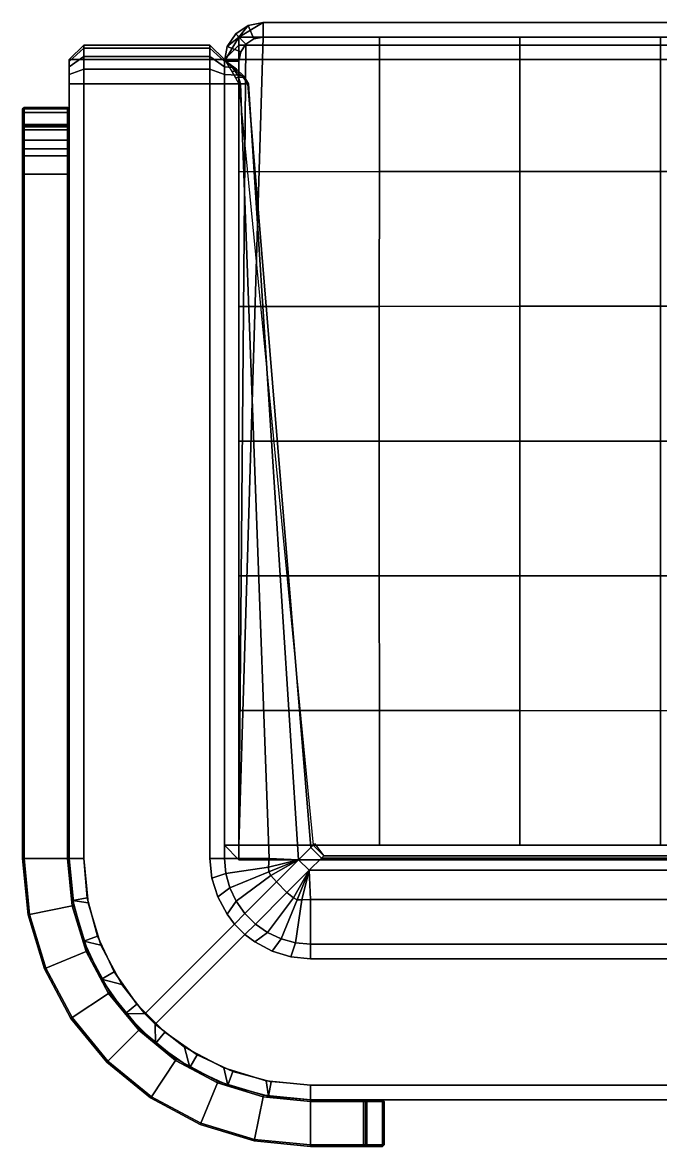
# Model space of a CAD drawing. Header units: metres. Extents: x 270 to 916, y 105 to 559.
# Drawn here: x 315.89 to 332.34, y 170.08 to 199.06 of the extents above; entities that cross this region are included whole.
import ezdxf

# ---------------------------------------------------------------- set-up
doc = ezdxf.new("R2010")
doc.units = ezdxf.units.M
doc.header["$MEASUREMENT"] = 0
for name, color, linetype in [('Furniture', 30, 'Continuous'), ('Seat-Cushion', 41, 'Continuous'), ('Seat-Frame', 254, 'Continuous')]:
    doc.layers.add(name, color=color, linetype=linetype)

# ---------------------------------------------------------------- blocks, each defined once
blk = doc.blocks.new('Chair')
at = {"layer": 'Seat-Cushion'}
for points, invisible_edges in [([(-7.066, 14.862, 4.414), (-7.066, -14.875, 4.414), (-8.081, -14.786, 4.414), (-8.081, 14.773, 4.414)], 5), ([(13.532, 14.862, 4.414), (13.532, -14.875, 4.414), (-7.066, -14.875, 4.414), (-7.066, 14.862, 4.414)], 4), ([(-9.065, 14.509, 4.414), (-9.065, -14.522, 4.414), (-9.989, -14.092, 4.414), (-9.989, 14.079, 4.414)], 5), ([(-8.081, 14.773, 4.414), (-8.081, -14.786, 4.414), (-9.065, -14.522, 4.414), (-9.065, 14.509, 4.414)], 5), ([(-9.989, 14.079, 4.414), (-9.989, -14.092, 4.414), (-10.823, -13.507, 4.414), (-10.823, 13.494, 4.414)], 5), ([(-10.823, 13.494, 4.414), (-10.823, -13.507, 4.414), (-11.544, -12.787, 4.414), (-11.544, 12.774, 4.414)], 5), ([(-11.544, 12.774, 4.414), (-11.544, -12.787, 4.414), (-12.128, -11.952, 4.414), (-12.128, 11.939, 4.414)], 5), ([(-12.128, 11.939, 4.414), (-12.128, -11.952, 4.414), (-12.559, -11.029, 4.414), (-12.559, 11.016, 4.414)], 5), ([(-12.559, 11.016, 4.414), (-12.559, -11.029, 4.414), (-12.822, -10.045, 4.414), (-12.822, 10.031, 4.414)], 5), ([(-12.911, -9.03, 27.511), (-9.648, -9.031, 27.511), (-9.648, 9.017, 27.511), (-12.911, 9.016, 27.511)], 5), ([(-12.911, -9.03, 27.511), (-12.799, -10.17, 27.511), (-9.598, -9.534, 27.511), (-9.648, -9.031, 27.511)], 10), ([(-12.799, -10.17, 27.511), (-12.466, -11.267, 27.511), (-9.45, -10.019, 27.511), (-9.598, -9.534, 27.511)], 10), ([(-12.466, -11.267, 27.511), (-11.926, -12.277, 27.511), (-9.212, -10.466, 27.511), (-9.45, -10.019, 27.511)], 10), ([(-11.926, -12.277, 27.511), (-11.332, -13.03, 27.511), (-9.024, -10.725, 27.511), (-9.212, -10.466, 27.511)], 8), ([(-11.067, -13.296, 27.511), (-10.313, -13.89, 27.511), (-8.502, -11.18, 27.511), (-8.759, -10.99, 27.511)], 2), ([(-10.313, -13.89, 27.511), (-9.303, -14.43, 27.511), (-8.056, -11.421, 27.511), (-8.502, -11.18, 27.511)], 10), ([(-9.303, -14.43, 27.511), (-8.206, -14.763, 27.511), (-7.573, -11.571, 27.511), (-8.056, -11.421, 27.511)], 10), ([(-8.206, -14.763, 27.511), (-7.066, -14.875, 27.511), (-7.069, -11.625, 27.511), (-7.573, -11.571, 27.511)], 10), ([(12.907, -14.875, 27.511), (12.907, -11.625, 27.511), (-7.069, -11.625, 27.511), (-7.066, -14.875, 27.511)], 4), ([(1.345, -15.25, 4.789), (13.532, -15.25, 4.789), (12.907, -15.25, 27.136), (1.345, -15.25, 27.136)], 2), ([(13.349, -15.25, 26.953), (13.146, -15.25, 27.089), (12.907, -15.25, 27.136), (13.532, -15.25, 4.789)], 12), ([(13.532, -15.25, 4.789), (13.532, -15.25, 26.511), (13.484, -15.25, 26.751), (13.349, -15.25, 26.953)], 8)]:
    blk.add_3dface(points, dxfattribs=dict(at, invisible_edges=invisible_edges))
for points in [[(-7.097, -10.875, 15.155), (-7.097, 10.862, 15.155), (-7.097, 10.862, 9.405), (-7.097, -10.875, 9.405)], [(14.115, -10.25, 9.03), (-6.722, -10.875, 9.03), (-6.722, 10.862, 9.03), (14.115, 10.237, 9.03)], [(13.907, 10.862, 4.789), (13.907, -10.875, 4.789), (13.532, -10.875, 4.414), (13.532, 10.862, 4.414)], [(13.907, -10.875, 9.03), (13.907, -10.875, 4.789), (13.907, 10.862, 4.789), (13.907, 10.862, 9.03)], [(-13.286, 0.181, 4.789), (-13.286, -0.194, 4.789), (-13.286, -0.194, 27.136), (-13.286, 0.181, 27.136)], [(-6.722, -10.875, 9.03), (14.115, -10.25, 9.03), (14.068, -10.489, 9.03), (13.932, -10.692, 9.03)], [(13.932, -10.692, 9.03), (13.729, -10.827, 9.03), (13.49, -10.875, 9.03), (-6.722, -10.875, 9.03)], [(-8.759, -10.99, 27.511), (-9.024, -10.725, 27.511), (-11.332, -13.03, 27.511), (-11.067, -13.296, 27.511)], [(-7.097, -10.875, 9.405), (-6.722, -11.25, 9.405), (-6.722, -11.25, 15.155), (-7.097, -10.875, 15.155)], [(13.532, -10.875, 4.414), (13.907, -10.875, 4.789), (13.532, -11.25, 4.789)], [(13.532, -11.25, 4.789), (13.907, -10.875, 4.789), (13.907, -10.875, 9.03), (13.532, -11.25, 9.03)], [(13.532, -10.875, 4.414), (13.532, -11.25, 4.789), (13.532, -11.625, 4.414), (13.532, -10.875, 4.414)], [(13.532, -11.25, 4.789), (13.907, -11.625, 4.789), (13.532, -11.625, 4.414)], [(13.907, -11.625, 4.789), (13.907, -14.875, 4.789), (13.532, -14.875, 4.414), (13.532, -11.625, 4.414)], [(13.532, -14.875, 4.414), (13.907, -14.875, 4.789), (13.532, -15.25, 4.789)], [(0.97, -15.25, 4.789), (1.345, -15.25, 4.789), (1.345, -15.25, 27.136), (0.97, -15.25, 27.136)]]:
    blk.add_3dface(points, dxfattribs=at)
at = {"layer": 'Seat-Frame'}
for points in [[(-14.45, -7.173, 26.023), (-14.45, -7.133, 25.983), (-14.49, -7.173, 25.983)], [(-14.49, -7.173, 25.983), (-14.45, -7.133, 25.983), (-14.45, -7.133, 0.16), (-14.49, -7.173, 0.16)], [(-14.45, -7.173, 0.12), (-14.45, -7.133, 0.08), (-14.49, -7.173, 0.08)], [(-14.45, -7.133, 0), (-14.49, -7.173, 0), (-14.49, -7.173, 0.08), (-14.45, -7.133, 0.08)], [(-14.49, -7.173, 0.16), (-14.45, -7.133, 0.16), (-14.45, -7.173, 0.12), (-14.49, -7.173, 0.16)], [(-14.49, -7.575, 0.08), (-14.45, -7.575, 0.12), (-14.45, -7.173, 0.12), (-14.49, -7.173, 0.08)], [(-14.49, -7.575, 0.08), (-14.49, -7.173, 0.08), (-14.49, -7.173, 0), (-14.49, -7.575, 0)], [(-14.45, -7.173, 0.12), (-14.45, -7.575, 0.12), (-14.49, -7.575, 0.16), (-14.49, -7.173, 0.16)], [(-14.45, -7.133, 0.16), (-14.45, -7.133, 25.983), (-13.326, -7.133, 25.983), (-13.326, -7.133, 0.16)], [(-14.45, -7.133, 25.983), (-14.45, -7.173, 26.023), (-13.326, -7.173, 26.023), (-13.326, -7.133, 25.983)], [(-13.326, -7.173, 0.12), (-13.326, -7.133, 0.08), (-14.45, -7.133, 0.08), (-14.45, -7.173, 0.12)], [(-14.45, -7.133, 0.08), (-13.326, -7.133, 0.08), (-13.326, -7.133, 0), (-14.45, -7.133, 0)], [(-14.45, -7.133, 0.16), (-13.326, -7.133, 0.16), (-13.326, -7.173, 0.12), (-14.45, -7.173, 0.12)], [(-13.286, -7.173, 25.983), (-13.326, -7.133, 25.983), (-13.326, -7.173, 26.023)], [(-13.286, -7.173, 0.16), (-13.326, -7.133, 0.16), (-13.326, -7.133, 25.983), (-13.286, -7.173, 25.983)], [(-13.326, -7.173, 0.12), (-13.286, -7.173, 0.08), (-13.326, -7.133, 0.08), (-13.326, -7.173, 0.12)], [(-13.326, -7.133, 0.08), (-13.286, -7.173, 0.08), (-13.286, -7.173, 0), (-13.326, -7.133, 0)], [(-13.326, -7.133, 0.16), (-13.286, -7.173, 0.16), (-13.326, -7.173, 0.12)], [(-13.326, -7.575, 0.12), (-13.286, -7.575, 0.08), (-13.286, -7.173, 0.08), (-13.326, -7.173, 0.12)], [(-13.286, -7.173, 0.16), (-13.286, -7.575, 0.16), (-13.326, -7.575, 0.12), (-13.326, -7.173, 0.12)], [(-13.286, -7.575, 0), (-13.286, -7.173, 0), (-13.286, -7.173, 0.08), (-13.286, -7.575, 0.08)], [(-14.45, -7.615, 25.502), (-14.49, -7.575, 25.502), (-14.49, -7.575, 0.16), (-14.45, -7.615, 0.16)], [(-14.49, -7.575, 25.502), (-14.45, -7.615, 25.502), (-14.45, -7.665, 25.542), (-14.49, -7.665, 25.582)], [(-14.49, -7.575, 0.08), (-14.45, -7.615, 0.08), (-14.45, -7.575, 0.12), (-14.49, -7.575, 0.08)], [(-14.49, -7.575, 0), (-14.45, -7.615, 0), (-14.45, -7.615, 0.08), (-14.49, -7.575, 0.08)], [(-14.45, -7.575, 0.12), (-14.45, -7.615, 0.16), (-14.49, -7.575, 0.16)], [(-14.45, -7.575, 0.12), (-14.45, -7.615, 0.08), (-13.326, -7.615, 0.08), (-13.326, -7.575, 0.12)], [(-13.326, -7.615, 0.16), (-14.45, -7.615, 0.16), (-14.45, -7.575, 0.12), (-13.326, -7.575, 0.12)], [(-14.45, -7.615, 0.16), (-13.326, -7.615, 0.16), (-13.326, -7.615, 25.502), (-14.45, -7.615, 25.502)], [(-13.326, -7.665, 25.542), (-14.45, -7.665, 25.542), (-14.45, -7.615, 25.502), (-13.326, -7.615, 25.502)], [(-14.45, -7.615, 0.08), (-14.45, -7.615, 0), (-13.326, -7.615, 0), (-13.326, -7.615, 0.08)], [(-13.326, -7.615, 0.16), (-13.286, -7.575, 0.16), (-13.286, -7.575, 25.502), (-13.326, -7.615, 25.502)], [(-13.286, -7.665, 25.582), (-13.326, -7.665, 25.542), (-13.326, -7.615, 25.502), (-13.286, -7.575, 25.502)], [(-13.326, -7.575, 0.12), (-13.326, -7.615, 0.08), (-13.286, -7.575, 0.08), (-13.326, -7.575, 0.12)], [(-13.286, -7.575, 0.08), (-13.326, -7.615, 0.08), (-13.326, -7.615, 0), (-13.286, -7.575, 0)], [(-13.286, -7.575, 0.16), (-13.326, -7.615, 0.16), (-13.326, -7.575, 0.12)], [(11.86, -15.29, 0.12), (11.86, -15.25, 0.08), (11.82, -15.29, 0.08), (11.86, -15.29, 0.12)], [(11.82, -15.29, 0.08), (11.86, -15.25, 0.08), (11.86, -15.25), (11.82, -15.29)], [(11.82, -15.29, 0.16), (11.86, -15.25, 0.16), (11.86, -15.29, 0.12)], [(11.86, -15.29, 0.12), (11.82, -15.29, 0.08), (11.82, -16.414, 0.08), (11.86, -16.414, 0.12)], [(11.82, -16.414, 0.08), (11.82, -15.29, 0.08), (11.82, -15.29), (11.82, -16.414)], [(11.82, -16.414, 0.16), (11.82, -15.29, 0.16), (11.86, -15.29, 0.12), (11.86, -16.414, 0.12)], [(12.262, -15.29, 0.12), (12.262, -15.25, 0.08), (11.86, -15.25, 0.08), (11.86, -15.29, 0.12)], [(12.262, -15.25), (11.86, -15.25), (11.86, -15.25, 0.08), (12.262, -15.25, 0.08)], [(11.86, -15.25, 0.16), (12.262, -15.25, 0.16), (12.262, -15.29, 0.12), (11.86, -15.29, 0.12)], [(12.262, -15.29, 0.12), (12.302, -15.29, 0.08), (12.262, -15.25, 0.08), (12.262, -15.29, 0.12)], [(12.262, -15.25, 0.08), (12.302, -15.29, 0.08), (12.302, -15.29), (12.262, -15.25)], [(12.262, -15.25, 0.16), (12.302, -15.29, 0.16), (12.262, -15.29, 0.12)], [(12.262, -16.414, 0.12), (12.302, -16.414, 0.08), (12.302, -15.29, 0.08), (12.262, -15.29, 0.12)], [(12.302, -15.29, 0.16), (12.302, -16.414, 0.16), (12.262, -16.414, 0.12), (12.262, -15.29, 0.12)], [(12.302, -16.414, 0.08), (12.302, -16.414), (12.302, -15.29), (12.302, -15.29, 0.08)], [(11.86, -16.414, 0.12), (11.82, -16.414, 0.08), (11.86, -16.454, 0.08)], [(11.82, -16.414), (11.86, -16.454), (11.86, -16.454, 0.08), (11.82, -16.414, 0.08)], [(11.86, -16.454, 0.16), (11.82, -16.414, 0.16), (11.86, -16.414, 0.12), (11.86, -16.454, 0.16)], [(12.262, -16.454, 0.08), (12.262, -16.414, 0.12), (11.86, -16.414, 0.12), (11.86, -16.454, 0.08)], [(11.86, -16.414, 0.12), (12.262, -16.414, 0.12), (12.262, -16.454, 0.16), (11.86, -16.454, 0.16)], [(12.262, -16.454, 0.08), (11.86, -16.454, 0.08), (11.86, -16.454), (12.262, -16.454)], [(12.262, -16.454, 0.08), (12.302, -16.414, 0.08), (12.262, -16.414, 0.12), (12.262, -16.454, 0.08)], [(12.262, -16.454), (12.302, -16.414), (12.302, -16.414, 0.08), (12.262, -16.454, 0.08)], [(12.262, -16.414, 0.12), (12.302, -16.414, 0.16), (12.262, -16.454, 0.16)]]:
    blk.add_3dface(points, dxfattribs=at)
at = {"layer": 'Seat-Cushion'}
mesh = blk.add_polymesh((32, 2), dxfattribs=at)
for k, corner in enumerate([(13.532, -15.25, 4.789), (13.907, -14.875, 4.789), (13.532, -15.25, 26.511), (13.907, -14.875, 26.511), (13.484, -15.25, 26.751), (13.831, -14.875, 26.894), (13.349, -15.25, 26.953), (13.614, -14.875, 27.219), (13.146, -15.25, 27.089), (13.29, -14.875, 27.435), (12.907, -15.25, 27.136), (12.907, -14.875, 27.511), (-7.066, -15.25, 27.136), (-7.066, -14.875, 27.511), (-8.146, -15.155, 27.136), (-8.206, -14.763, 27.511), (-9.193, -14.875, 27.136), (-9.303, -14.43, 27.511), (-10.176, -14.417, 27.136), (-10.313, -13.89, 27.511), (-11.064, -13.795, 27.136), (-11.067, -13.296, 27.511), (-11.831, -13.028, 27.136), (-11.332, -13.03, 27.511), (-12.453, -12.14, 27.136), (-11.926, -12.277, 27.511), (-12.911, -11.157, 27.136), (-12.466, -11.267, 27.511), (-13.192, -10.11, 27.136), (-12.799, -10.17, 27.511), (-13.286, -9.03, 27.136), (-12.911, -9.03, 27.511), (-13.286, 9.016, 27.136), (-12.911, 9.016, 27.511), (-13.192, 10.097, 27.136), (-12.799, 10.157, 27.511), (-12.911, 11.144, 27.136), (-12.466, 11.253, 27.511), (-12.453, 12.127, 27.136), (-11.926, 12.264, 27.511), (-11.831, 13.015, 27.136), (-11.332, 13.017, 27.511), (-11.064, 13.782, 27.136), (-11.067, 13.282, 27.511), (-10.176, 14.403, 27.136), (-10.313, 13.877, 27.511), (-9.193, 14.862, 27.136), (-9.303, 14.417, 27.511), (-8.146, 15.142, 27.136), (-8.206, 14.749, 27.511), (-7.066, 15.237, 27.136), (-7.066, 14.862, 27.511), (12.907, 15.237, 27.136), (12.907, 14.862, 27.511), (13.146, 15.237, 27.089), (13.29, 14.862, 27.435), (13.349, 15.237, 26.953), (13.614, 14.862, 27.219), (13.484, 15.237, 26.751), (13.831, 14.862, 26.894), (13.532, 15.237, 26.511), (13.907, 14.862, 26.511), (13.532, 15.237, 4.789), (13.907, 14.862, 4.789)]):
    mesh.set_mesh_vertex(divmod(k, 2), corner)
mesh = blk.add_polymesh((22, 2), dxfattribs=at)
for k, corner in enumerate([(13.532, -14.875, 4.414), (13.532, -15.25, 4.789), (-7.066, -14.875, 4.414), (-7.066, -15.25, 4.789), (-8.081, -14.786, 4.414), (-8.146, -15.155, 4.789), (-9.065, -14.522, 4.414), (-9.193, -14.875, 4.789), (-9.989, -14.092, 4.414), (-10.176, -14.417, 4.789), (-10.823, -13.507, 4.414), (-11.064, -13.795, 4.789), (-11.544, -12.787, 4.414), (-11.831, -13.028, 4.789), (-12.128, -11.952, 4.414), (-12.453, -12.14, 4.789), (-12.559, -11.029, 4.414), (-12.911, -11.157, 4.789), (-12.822, -10.045, 4.414), (-13.192, -10.11, 4.789), (-12.911, -9.03, 4.414), (-13.286, -9.03, 4.789), (-12.911, 9.016, 4.414), (-13.286, 9.016, 4.789), (-12.822, 10.031, 4.414), (-13.192, 10.097, 4.789), (-12.559, 11.016, 4.414), (-12.911, 11.144, 4.789), (-12.128, 11.939, 4.414), (-12.453, 12.127, 4.789), (-11.544, 12.774, 4.414), (-11.831, 13.015, 4.789), (-10.823, 13.494, 4.414), (-11.064, 13.782, 4.789), (-9.989, 14.079, 4.414), (-10.176, 14.403, 4.789), (-9.065, 14.509, 4.414), (-9.193, 14.862, 4.789), (-8.081, 14.773, 4.414), (-8.146, 15.142, 4.789), (-7.066, 14.862, 4.414), (-7.066, 15.237, 4.789), (13.532, 14.862, 4.414), (13.532, 15.237, 4.789)]):
    mesh.set_mesh_vertex(divmod(k, 2), corner)
mesh = blk.add_polymesh((32, 2), dxfattribs=at)
for k, corner in enumerate([(13.907, -11.625, 4.789), (13.532, -11.25, 4.789), (13.907, -11.625, 26.511), (13.532, -11.25, 26.511), (13.831, -11.625, 26.894), (13.484, -11.25, 26.751), (13.614, -11.625, 27.219), (13.349, -11.25, 26.953), (13.29, -11.625, 27.435), (13.146, -11.25, 27.089), (12.907, -11.625, 27.511), (12.907, -11.25, 27.136), (-7.069, -11.625, 27.511), (-7.066, -11.25, 27.136), (-7.573, -11.571, 27.511), (-7.449, -11.213, 27.136), (-8.056, -11.421, 27.511), (-7.821, -11.111, 27.136), (-8.502, -11.18, 27.511), (-8.169, -10.946, 27.136), (-8.759, -10.99, 27.511), (-8.484, -10.724, 27.136), (-9.024, -10.725, 27.511), (-8.756, -10.451, 27.136), (-9.212, -10.466, 27.511), (-8.976, -10.135, 27.136), (-9.45, -10.019, 27.511), (-9.139, -9.786, 27.136), (-9.598, -9.534, 27.511), (-9.239, -9.413, 27.136), (-9.648, -9.031, 27.511), (-9.273, -9.03, 27.136), (-9.648, 9.017, 27.511), (-9.273, 9.016, 27.136), (-9.598, 9.521, 27.511), (-9.239, 9.4, 27.136), (-9.45, 10.006, 27.511), (-9.139, 9.772, 27.136), (-9.212, 10.452, 27.511), (-8.976, 10.122, 27.136), (-9.024, 10.712, 27.511), (-8.756, 10.438, 27.136), (-8.759, 10.977, 27.511), (-8.484, 10.711, 27.136), (-8.502, 11.167, 27.511), (-8.169, 10.933, 27.136), (-8.056, 11.408, 27.511), (-7.821, 11.098, 27.136), (-7.573, 11.558, 27.511), (-7.449, 11.2, 27.136), (-7.069, 11.612, 27.511), (-7.066, 11.237, 27.136), (12.907, 11.612, 27.511), (12.907, 11.237, 27.136), (13.29, 11.612, 27.435), (13.146, 11.237, 27.089), (13.614, 11.612, 27.219), (13.349, 11.237, 26.953), (13.831, 11.612, 26.894), (13.484, 11.237, 26.751), (13.907, 11.612, 26.511), (13.532, 11.237, 26.511), (13.907, 11.612, 4.789), (13.532, 11.237, 4.789)]):
    mesh.set_mesh_vertex(divmod(k, 2), corner)
mesh = blk.add_polymesh((16, 2), dxfattribs=at)
for k, corner in enumerate([(-7.097, 10.862, 15.155), (-6.722, 10.862, 15.53), (-6.722, 11.237, 15.155), (-6.722, 10.862, 15.53), (13.49, 11.237, 15.155), (14.115, 10.862, 15.53), (13.873, 11.161, 15.155), (14.115, 10.862, 15.53), (14.197, 10.944, 15.155), (14.115, 10.862, 15.53), (14.414, 10.619, 15.155), (14.115, 10.862, 15.53), (14.49, 10.237, 15.155), (14.115, 10.862, 15.53), (14.49, -10.25, 15.155), (14.115, -10.875, 15.53), (14.414, -10.633, 15.155), (14.115, -10.875, 15.53), (14.197, -10.957, 15.155), (14.115, -10.875, 15.53), (13.873, -11.174, 15.155), (14.115, -10.875, 15.53), (13.49, -11.25, 15.155), (14.115, -10.875, 15.53), (-6.722, -11.25, 15.155), (-6.722, -10.875, 15.53), (-7.097, -10.875, 15.155), (-6.722, -10.875, 15.53), (-7.097, 10.862, 15.155), (-6.722, 10.862, 15.53), (-7.097, 10.862, 15.155), (-6.722, 10.862, 15.53)]):
    mesh.set_mesh_vertex(divmod(k, 2), corner)
mesh = blk.add_polymesh((16, 2), dxfattribs=at)
for k, corner in enumerate([(-6.722, 10.862, 9.03), (-6.722, 11.237, 9.405), (13.49, 10.862, 9.03), (13.49, 11.237, 9.405), (13.729, 10.814, 9.03), (13.873, 11.161, 9.405), (13.932, 10.679, 9.03), (14.197, 10.944, 9.405), (14.068, 10.476, 9.03), (14.414, 10.619, 9.405), (14.115, 10.237, 9.03), (14.49, 10.237, 9.405), (14.115, -10.25, 9.03), (14.49, -10.25, 9.405), (14.068, -10.489, 9.03), (14.414, -10.633, 9.405), (13.932, -10.692, 9.03), (14.197, -10.957, 9.405), (13.729, -10.827, 9.03), (13.873, -11.174, 9.405), (13.49, -10.875, 9.03), (13.49, -11.25, 9.405), (-6.722, -10.875, 9.03), (-6.722, -11.25, 9.405), (-6.722, -10.875, 9.03), (-7.097, -10.875, 9.405), (-6.722, 10.862, 9.03), (-7.097, 10.862, 9.405), (-6.722, 10.862, 9.03), (-6.722, 11.237, 9.405), (-6.722, 10.862, 9.03), (-6.722, 11.237, 9.405)]):
    mesh.set_mesh_vertex(divmod(k, 2), corner)
mesh = blk.add_polymesh((12, 2), dxfattribs=at)
for k, corner in enumerate([(-6.722, -11.25, 15.155), (-6.722, -11.25, 9.405), (13.49, -11.25, 15.155), (13.49, -11.25, 9.405), (13.873, -11.174, 15.155), (13.873, -11.174, 9.405), (14.197, -10.957, 15.155), (14.197, -10.957, 9.405), (14.414, -10.633, 15.155), (14.414, -10.633, 9.405), (14.49, -10.25, 15.155), (14.49, -10.25, 9.405), (14.49, 10.237, 15.155), (14.49, 10.237, 9.405), (14.414, 10.619, 15.155), (14.414, 10.619, 9.405), (14.197, 10.944, 15.155), (14.197, 10.944, 9.405), (13.873, 11.161, 15.155), (13.873, 11.161, 9.405), (13.49, 11.237, 15.155), (13.49, 11.237, 9.405), (-6.722, 11.237, 15.155), (-6.722, 11.237, 9.405)]):
    mesh.set_mesh_vertex(divmod(k, 2), corner)
mesh = blk.add_polymesh((7, 7), dxfattribs=at)
for k, corner in enumerate([(14.115, -10.875, 15.53), (14.115, -7.252, 15.53), (14.115, -3.629, 15.53), (14.115, -0.007, 15.53), (14.115, 3.616, 15.53), (14.115, 7.239, 15.53), (14.115, 10.862, 15.53), (10.642, -10.875, 15.53), (10.644, -7.254, 15.64), (10.647, -3.631, 15.754), (10.648, -0.007, 15.807), (10.647, 3.617, 15.754), (10.644, 7.24, 15.64), (10.642, 10.862, 15.53), (7.17, -10.875, 15.53), (7.171, -7.256, 15.754), (7.173, -3.633, 15.914), (7.174, -0.007, 15.974), (7.173, 3.62, 15.914), (7.171, 7.243, 15.754), (7.17, 10.862, 15.53), (3.697, -10.875, 15.53), (3.697, -7.258, 15.807), (3.697, -3.634, 15.974), (3.697, -0.007, 16.03), (3.697, 3.621, 15.974), (3.697, 7.245, 15.807), (3.697, 10.862, 15.53), (0.224, -10.875, 15.53), (0.223, -7.256, 15.754), (0.22, -3.633, 15.914), (0.219, -0.007, 15.974), (0.22, 3.62, 15.914), (0.223, 7.243, 15.754), (0.224, 10.862, 15.53), (-3.249, -10.875, 15.53), (-3.251, -7.254, 15.64), (-3.253, -3.631, 15.754), (-3.255, -0.007, 15.807), (-3.253, 3.617, 15.754), (-3.251, 7.24, 15.64), (-3.249, 10.862, 15.53), (-6.722, -10.875, 15.53), (-6.722, -7.252, 15.53), (-6.722, -3.629, 15.53), (-6.722, -0.007, 15.53), (-6.722, 3.616, 15.53), (-6.722, 7.239, 15.53), (-6.722, 10.862, 15.53)]):
    mesh.set_mesh_vertex(divmod(k, 7), corner)
mesh = blk.add_polymesh((10, 6), dxfattribs=at)
for k, corner in enumerate([(-8.756, -10.451, 27.136), (-7.94, -9.635, 24.445), (-7.368, -9.063, 21.622), (-7.052, -8.747, 18.731), (-6.994, -8.689, 15.807), (-6.994, -8.689, 13.807), (-8.976, -10.135, 27.136), (-8.082, -9.466, 24.445), (-7.369, -9.064, 21.629), (-7.052, -8.747, 18.731), (-6.994, -8.689, 15.807), (-6.994, -8.689, 13.807), (-9.139, -9.786, 27.136), (-8.134, -9.37, 24.445), (-7.369, -9.064, 21.629), (-7.052, -8.747, 18.731), (-6.994, -8.689, 15.807), (-6.994, -8.689, 13.807), (-9.239, -9.413, 27.136), (-8.134, -9.256, 24.445), (-7.369, -9.064, 21.629), (-7.052, -8.747, 18.731), (-6.994, -8.689, 15.807), (-6.994, -8.689, 13.807), (-9.273, -9.03, 27.136), (-8.121, -9.03, 24.448), (-7.369, -9.064, 21.629), (-7.052, -8.747, 18.731), (-6.994, -8.689, 15.807), (-6.994, -8.689, 13.807), (-9.273, 9.016, 27.136), (-8.121, 9.016, 24.448), (-7.368, 9.05, 21.622), (-7.052, 8.734, 18.731), (-6.994, 8.675, 15.807), (-6.994, 8.675, 13.807), (-9.239, 9.4, 27.136), (-8.134, 9.242, 24.445), (-7.368, 9.05, 21.622), (-7.052, 8.734, 18.731), (-6.994, 8.675, 15.807), (-6.994, 8.675, 13.807), (-9.139, 9.772, 27.136), (-8.134, 9.357, 24.445), (-7.369, 9.051, 21.629), (-7.052, 8.734, 18.731), (-6.994, 8.675, 15.807), (-6.994, 8.675, 13.807), (-8.976, 10.122, 27.136), (-8.082, 9.453, 24.445), (-7.369, 9.051, 21.629), (-7.052, 8.734, 18.731), (-6.994, 8.675, 15.807), (-6.994, 8.675, 13.807), (-8.756, 10.438, 27.136), (-7.94, 9.622, 24.445), (-7.369, 9.051, 21.629), (-7.052, 8.734, 18.731), (-6.994, 8.675, 15.807), (-6.994, 8.675, 13.807)]):
    mesh.set_mesh_vertex(divmod(k, 6), corner)
mesh = blk.add_polymesh((2, 12), dxfattribs=at)
for k, corner in enumerate([(0.97, -15.25, 27.136), (-7.066, -15.25, 27.136), (-8.146, -15.155, 27.136), (-9.193, -14.875, 27.136), (-10.176, -14.417, 27.136), (-11.064, -13.795, 27.136), (-11.831, -13.028, 27.136), (-12.453, -12.14, 27.136), (-12.911, -11.157, 27.136), (-13.192, -10.11, 27.136), (-13.286, -9.03, 27.136), (-13.286, -0.194, 27.136), (0.97, -15.25, 4.789), (-7.066, -15.25, 4.789), (-8.146, -15.155, 4.789), (-9.193, -14.875, 4.789), (-10.176, -14.417, 4.789), (-11.064, -13.795, 4.789), (-11.831, -13.028, 4.789), (-12.453, -12.14, 4.789), (-12.911, -11.157, 4.789), (-13.192, -10.11, 4.789), (-13.286, -9.03, 4.789), (-13.286, -0.194, 4.789)]):
    mesh.set_mesh_vertex(divmod(k, 12), corner)
mesh = blk.add_polymesh((6, 2), dxfattribs=at)
for k, corner in enumerate([(-6.682, -8.922, 13.809), (-6.994, -8.689, 13.807), (-6.722, -8.962, 15.807), (-6.994, -8.689, 15.807), (-6.78, -9.02, 18.735), (-7.052, -8.747, 18.735), (-7.097, -9.337, 21.629), (-7.369, -9.064, 21.629), (-7.668, -9.908, 24.445), (-7.94, -9.635, 24.445), (-8.484, -10.724, 27.136), (-8.756, -10.451, 27.136)]):
    mesh.set_mesh_vertex(divmod(k, 2), corner)
mesh = blk.add_polymesh((10, 5), dxfattribs=at)
for k, corner in enumerate([(13.532, -11.25, 26.511), (13.533, -11.248, 23.672), (13.535, -11.245, 20.833), (13.536, -11.243, 17.994), (13.532, -11.25, 15.145), (13.484, -11.25, 26.751), (13.468, -11.177, 23.888), (13.432, -11.132, 21.002), (13.396, -11.121, 18.114), (13.38, -11.149, 15.248), (13.349, -11.25, 26.953), (13.329, -11.04, 24.072), (13.285, -10.938, 21.155), (13.242, -10.944, 18.234), (13.222, -11.058, 15.342), (13.146, -11.25, 27.089), (13.133, -10.903, 24.199), (13.105, -10.744, 21.274), (13.077, -10.767, 18.343), (13.065, -10.966, 15.436), (12.907, -11.25, 27.136), (12.907, -10.833, 24.253), (12.907, -10.631, 21.347), (12.907, -10.645, 18.434), (12.907, -10.875, 15.53), (-7.066, -11.25, 27.136), (-7.066, -10.097, 24.448), (-7.097, -9.337, 21.629), (-6.78, -9.02, 18.732), (-6.722, -8.962, 15.807), (-7.449, -11.213, 27.136), (-7.292, -10.108, 24.445), (-7.097, -9.337, 21.629), (-6.78, -9.02, 18.732), (-6.722, -8.962, 15.807), (-7.821, -11.111, 27.136), (-7.406, -10.107, 24.445), (-7.097, -9.337, 21.629), (-6.78, -9.02, 18.732), (-6.722, -8.962, 15.807), (-8.169, -10.946, 27.136), (-7.5, -10.053, 24.445), (-7.097, -9.337, 21.629), (-6.78, -9.02, 18.732), (-6.722, -8.962, 15.807), (-8.484, -10.724, 27.136), (-7.668, -9.908, 24.445), (-7.097, -9.337, 21.629), (-6.78, -9.02, 18.732), (-6.722, -8.962, 15.807)]):
    mesh.set_mesh_vertex(divmod(k, 5), corner)
mesh = blk.add_polymesh((6, 2), dxfattribs=at)
for k, corner in enumerate([(12.907, -11.625, 27.511), (12.907, -14.875, 27.511), (13.29, -11.625, 27.435), (13.29, -14.875, 27.435), (13.614, -11.625, 27.219), (13.614, -14.875, 27.219), (13.831, -11.625, 26.894), (13.831, -14.875, 26.894), (13.907, -11.625, 26.511), (13.907, -14.875, 26.511), (13.907, -11.625, 4.789), (13.907, -14.875, 4.789)]):
    mesh.set_mesh_vertex(divmod(k, 2), corner)
at = {"layer": 'Seat-Frame'}
mesh = blk.add_polymesh((16, 2), dxfattribs=at)
for k, corner in enumerate([(12.262, -16.454, 0.16), (12.302, -16.414, 0.16), (12.262, -16.454, 24.298), (12.302, -16.414, 24.298), (12.133, -16.454, 24.943), (12.17, -16.414, 24.958), (11.768, -16.454, 25.489), (11.796, -16.414, 25.518), (11.221, -16.454, 25.855), (11.237, -16.414, 25.892), (10.576, -16.454, 25.983), (10.576, -16.414, 26.023), (-7.066, -16.454, 25.983), (-7.066, -16.414, 26.023), (-8.514, -16.311, 25.983), (-8.506, -16.272, 26.023), (-9.907, -15.889, 25.983), (-9.892, -15.852, 26.023), (-11.191, -15.203, 25.983), (-11.168, -15.169, 26.023), (-12.316, -14.279, 25.983), (-12.287, -14.251, 26.023), (-13.239, -13.154, 25.983), (-13.206, -13.132, 26.023), (-13.925, -11.871, 25.983), (-13.888, -11.855, 26.023), (-14.348, -10.478, 25.983), (-14.308, -10.47, 26.023), (-14.49, -9.03, 25.983), (-14.45, -9.03, 26.023), (-14.49, -7.173, 25.983), (-14.45, -7.173, 26.023)]):
    mesh.set_mesh_vertex(divmod(k, 2), corner)
mesh = blk.add_polymesh((18, 2), dxfattribs=at)
for k, corner in enumerate([(11.86, -16.454, 0.16), (12.262, -16.454, 0.16), (11.86, -16.454, 24.298), (12.262, -16.454, 24.298), (11.762, -16.454, 24.789), (12.133, -16.454, 24.943), (11.484, -16.454, 25.205), (11.768, -16.454, 25.489), (11.068, -16.454, 25.484), (11.221, -16.454, 25.855), (10.576, -16.454, 25.582), (10.576, -16.454, 25.983), (-7.066, -16.454, 25.582), (-7.066, -16.454, 25.983), (-8.514, -16.311, 25.582), (-8.514, -16.311, 25.983), (-9.907, -15.889, 25.582), (-9.907, -15.889, 25.983), (-11.191, -15.203, 25.582), (-11.191, -15.203, 25.983), (-12.316, -14.279, 25.582), (-12.316, -14.279, 25.983), (-13.239, -13.154, 25.582), (-13.239, -13.154, 25.983), (-13.925, -11.871, 25.582), (-13.925, -11.871, 25.983), (-14.348, -10.478, 25.582), (-14.348, -10.478, 25.983), (-14.49, -9.03, 25.582), (-14.49, -9.03, 25.983), (-14.49, -7.665, 25.582), (-14.49, -7.173, 25.983), (-14.49, -7.575, 25.502), (-14.49, -7.173, 25.983), (-14.49, -7.575, 0.16), (-14.49, -7.173, 0.16)]):
    mesh.set_mesh_vertex(divmod(k, 2), corner)
mesh = blk.add_polymesh((16, 2), dxfattribs=at)
for k, corner in enumerate([(12.302, -16.414, 0.16), (12.302, -15.29, 0.16), (12.302, -16.414, 24.298), (12.302, -15.29, 24.298), (12.17, -16.414, 24.958), (12.17, -15.29, 24.958), (11.796, -16.414, 25.518), (11.796, -15.29, 25.518), (11.236, -16.414, 25.892), (11.236, -15.29, 25.892), (10.576, -16.414, 26.023), (10.576, -15.29, 26.023), (-7.066, -16.414, 26.023), (-7.066, -15.29, 26.023), (-8.506, -16.272, 26.023), (-8.287, -15.17, 26.023), (-9.892, -15.852, 26.023), (-9.462, -14.813, 26.023), (-11.168, -15.169, 26.023), (-10.544, -14.235, 26.023), (-12.287, -14.251, 26.023), (-11.493, -13.456, 26.023), (-13.206, -13.132, 26.023), (-12.271, -12.508, 26.023), (-13.888, -11.855, 26.023), (-12.85, -11.425, 26.023), (-14.308, -10.47, 26.023), (-13.206, -10.251, 26.023), (-14.45, -9.03, 26.023), (-13.326, -9.03, 26.023), (-14.45, -7.173, 26.023), (-13.326, -7.173, 26.023)]):
    mesh.set_mesh_vertex(divmod(k, 2), corner)
mesh = blk.add_polymesh((16, 2), dxfattribs=at)
for k, corner in enumerate([(12.302, -15.29, 0.16), (12.262, -15.25, 0.16), (12.302, -15.29, 24.298), (12.262, -15.25, 24.298), (12.17, -15.29, 24.958), (12.133, -15.25, 24.943), (11.796, -15.29, 25.518), (11.768, -15.25, 25.489), (11.237, -15.29, 25.892), (11.221, -15.25, 25.855), (10.576, -15.29, 26.023), (10.576, -15.25, 25.983), (-7.066, -15.29, 26.023), (-7.066, -15.25, 25.983), (-8.287, -15.17, 26.023), (-8.279, -15.131, 25.983), (-9.462, -14.813, 26.023), (-9.446, -14.777, 25.983), (-10.544, -14.235, 26.023), (-10.522, -14.202, 25.983), (-11.493, -13.456, 26.023), (-11.464, -13.428, 25.983), (-12.271, -12.508, 26.023), (-12.238, -12.486, 25.983), (-12.85, -11.425, 26.023), (-12.813, -11.41, 25.983), (-13.206, -10.251, 26.023), (-13.167, -10.243, 25.983), (-13.326, -9.03, 26.023), (-13.286, -9.03, 25.983), (-13.326, -7.173, 26.023), (-13.286, -7.173, 25.983)]):
    mesh.set_mesh_vertex(divmod(k, 2), corner)
mesh = blk.add_polymesh((18, 2), dxfattribs=at)
for k, corner in enumerate([(12.262, -15.25, 0.16), (11.86, -15.25, 0.16), (12.262, -15.25, 24.298), (11.86, -15.25, 24.298), (12.133, -15.25, 24.943), (11.762, -15.25, 24.789), (11.768, -15.25, 25.489), (11.484, -15.25, 25.205), (11.221, -15.25, 25.855), (11.068, -15.25, 25.484), (10.576, -15.25, 25.983), (10.576, -15.25, 25.582), (-7.066, -15.25, 25.983), (-7.066, -15.25, 25.582), (-8.279, -15.131, 25.983), (-8.279, -15.13, 25.582), (-9.446, -14.776, 25.983), (-9.446, -14.776, 25.582), (-10.522, -14.202, 25.983), (-10.522, -14.202, 25.582), (-11.464, -13.428, 25.983), (-11.464, -13.428, 25.582), (-12.238, -12.485, 25.983), (-12.238, -12.486, 25.582), (-12.813, -11.41, 25.983), (-12.813, -11.41, 25.582), (-13.167, -10.243, 25.983), (-13.167, -10.243, 25.582), (-13.286, -9.03, 25.983), (-13.286, -9.03, 25.582), (-13.286, -7.173, 25.983), (-13.286, -7.665, 25.582), (-13.286, -7.173, 25.983), (-13.286, -7.575, 25.502), (-13.286, -7.173, 0.16), (-13.286, -7.575, 0.16)]):
    mesh.set_mesh_vertex(divmod(k, 2), corner)
mesh = blk.add_polymesh((16, 2), dxfattribs=at)
for k, corner in enumerate([(11.82, -16.414, 0.16), (11.86, -16.454, 0.16), (11.82, -16.414, 24.298), (11.86, -16.454, 24.298), (11.725, -16.414, 24.774), (11.762, -16.454, 24.789), (11.456, -16.414, 25.177), (11.484, -16.454, 25.205), (11.052, -16.414, 25.447), (11.068, -16.454, 25.484), (10.576, -16.414, 25.542), (10.576, -16.454, 25.582), (-7.066, -16.414, 25.542), (-7.066, -16.454, 25.582), (-8.506, -16.272, 25.542), (-8.514, -16.311, 25.582), (-9.892, -15.852, 25.542), (-9.907, -15.889, 25.582), (-11.168, -15.169, 25.542), (-11.191, -15.203, 25.582), (-12.287, -14.251, 25.542), (-12.316, -14.279, 25.582), (-13.206, -13.132, 25.542), (-13.239, -13.154, 25.582), (-13.888, -11.855, 25.542), (-13.925, -11.871, 25.582), (-14.308, -10.47, 25.542), (-14.348, -10.478, 25.582), (-14.45, -9.03, 25.542), (-14.49, -9.03, 25.582), (-14.45, -7.665, 25.542), (-14.49, -7.665, 25.582)]):
    mesh.set_mesh_vertex(divmod(k, 2), corner)
mesh = blk.add_polymesh((16, 2), dxfattribs=at)
for k, corner in enumerate([(11.82, -15.29, 0.16), (11.82, -16.414, 0.16), (11.82, -15.29, 24.298), (11.82, -16.414, 24.298), (11.725, -15.29, 24.774), (11.725, -16.414, 24.774), (11.456, -15.29, 25.177), (11.456, -16.414, 25.177), (11.052, -15.29, 25.447), (11.052, -16.414, 25.447), (10.576, -15.29, 25.542), (10.576, -16.414, 25.542), (-7.066, -15.29, 25.542), (-7.066, -16.414, 25.542), (-8.287, -15.17, 25.542), (-8.506, -16.272, 25.542), (-9.462, -14.813, 25.542), (-9.892, -15.852, 25.542), (-10.544, -14.235, 25.542), (-11.168, -15.169, 25.542), (-11.493, -13.456, 25.542), (-12.287, -14.251, 25.542), (-12.271, -12.508, 25.542), (-13.206, -13.132, 25.542), (-12.85, -11.425, 25.542), (-13.888, -11.855, 25.542), (-13.206, -10.251, 25.542), (-14.308, -10.47, 25.542), (-13.326, -9.03, 25.542), (-14.45, -9.03, 25.542), (-13.326, -7.665, 25.542), (-14.45, -7.665, 25.542)]):
    mesh.set_mesh_vertex(divmod(k, 2), corner)
mesh = blk.add_polymesh((16, 2), dxfattribs=at)
for k, corner in enumerate([(11.86, -15.25, 0.16), (11.82, -15.29, 0.16), (11.86, -15.25, 24.298), (11.82, -15.29, 24.298), (11.762, -15.25, 24.789), (11.725, -15.29, 24.774), (11.484, -15.25, 25.205), (11.456, -15.29, 25.177), (11.068, -15.25, 25.484), (11.052, -15.29, 25.447), (10.576, -15.25, 25.582), (10.576, -15.29, 25.542), (-7.066, -15.25, 25.582), (-7.066, -15.29, 25.542), (-8.279, -15.131, 25.582), (-8.287, -15.17, 25.542), (-9.446, -14.777, 25.582), (-9.462, -14.813, 25.542), (-10.522, -14.202, 25.582), (-10.544, -14.235, 25.542), (-11.464, -13.428, 25.582), (-11.493, -13.456, 25.542), (-12.238, -12.486, 25.582), (-12.271, -12.508, 25.542), (-12.813, -11.41, 25.582), (-12.85, -11.425, 25.542), (-13.167, -10.243, 25.582), (-13.206, -10.251, 25.542), (-13.286, -9.03, 25.582), (-13.326, -9.03, 25.542), (-13.286, -7.665, 25.582), (-13.326, -7.665, 25.542)]):
    mesh.set_mesh_vertex(divmod(k, 2), corner)

msp = doc.modelspace()

# ---------------------------------------------------------------- block references
at = {"layer": 'Furniture', "xscale": -1, "rotation": 270}
msp.add_blockref('Chair', (332.344, 184.566), dxfattribs=at)

doc.saveas('drawing.dxf')
